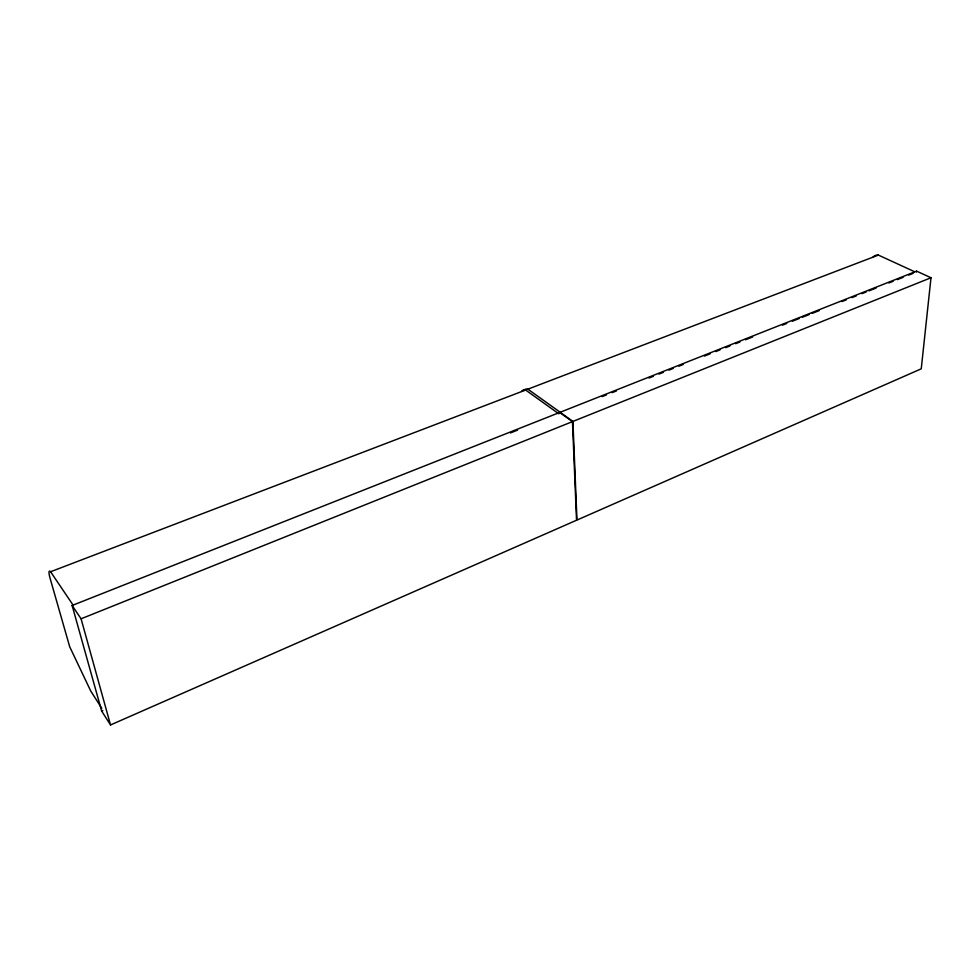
<?xml version="1.0" encoding="UTF-8"?>
<svg xmlns="http://www.w3.org/2000/svg" width="980" height="980" viewBox="0 0 980 980"><rect width="100%" height="100%" fill="white"/><g stroke="black" fill="none" stroke-linecap="round" stroke-linejoin="round"><path stroke-width="1.47" d="M916.52 272.024L916.619 271.154L931 277.744L921.249 368.823L576.975 520.062L572.92 421.437L560.119 412.286L916.619 271.154M110.52 724.955L576.534 520.245L572.467 421.621L559.666 412.47L72.128 605.481L101.651 711.039L110.52 724.955L81.083 618.797L72.128 605.481M101.651 711.039L102.851 710.512M81.083 618.797L572.467 421.621M572.92 421.437L931 277.744M510.433 432.94L517.538 430.122M602.222 396.569L606.485 394.879M612.157 392.625L616.42 390.947M649.054 378.011L653.317 376.32M658.989 374.078L663.252 372.388M668.923 370.134L673.174 368.455M678.858 366.202L683.109 364.511M704.399 356.083L710.071 353.829M715.755 351.575L720.006 349.897M725.69 347.643L729.941 345.952M735.625 343.711L739.876 342.02M745.547 339.766L752.652 336.961M782.444 325.152L786.707 323.461M792.379 321.22L799.472 318.402M802.314 317.275L809.407 314.47M812.249 313.343L819.341 310.525M842.053 301.534L846.304 299.843M851.988 297.602L856.238 295.911M861.922 293.657L866.173 291.967M869.015 290.852L876.108 288.034M888.885 282.975L893.135 281.285M897.398 279.606L903.07 277.352M908.742 275.098L913.005 273.42M101.797 708.344L90.724 690.998L69.703 646.763L50.213 578.727A17.162 2.56 68.1 0 1 50.593 571.744L525.635 390.028L558.796 413.781M523.835 390.567A14.578 6.652 68.8 0 1 527.877 389.17L878.374 255.082L914.45 271.656M527.877 389.17L561.075 412.874L560.168 413.229L560.119 412.286M50.593 571.744L72.839 604.734M559.666 412.47L559.702 413.413M521.593 391.424A14.59 6.639 68.8 0 1 525.635 390.028M873.131 256.968A12.691 8.649 69.8 0 1 878.374 255.082"/></g></svg>
